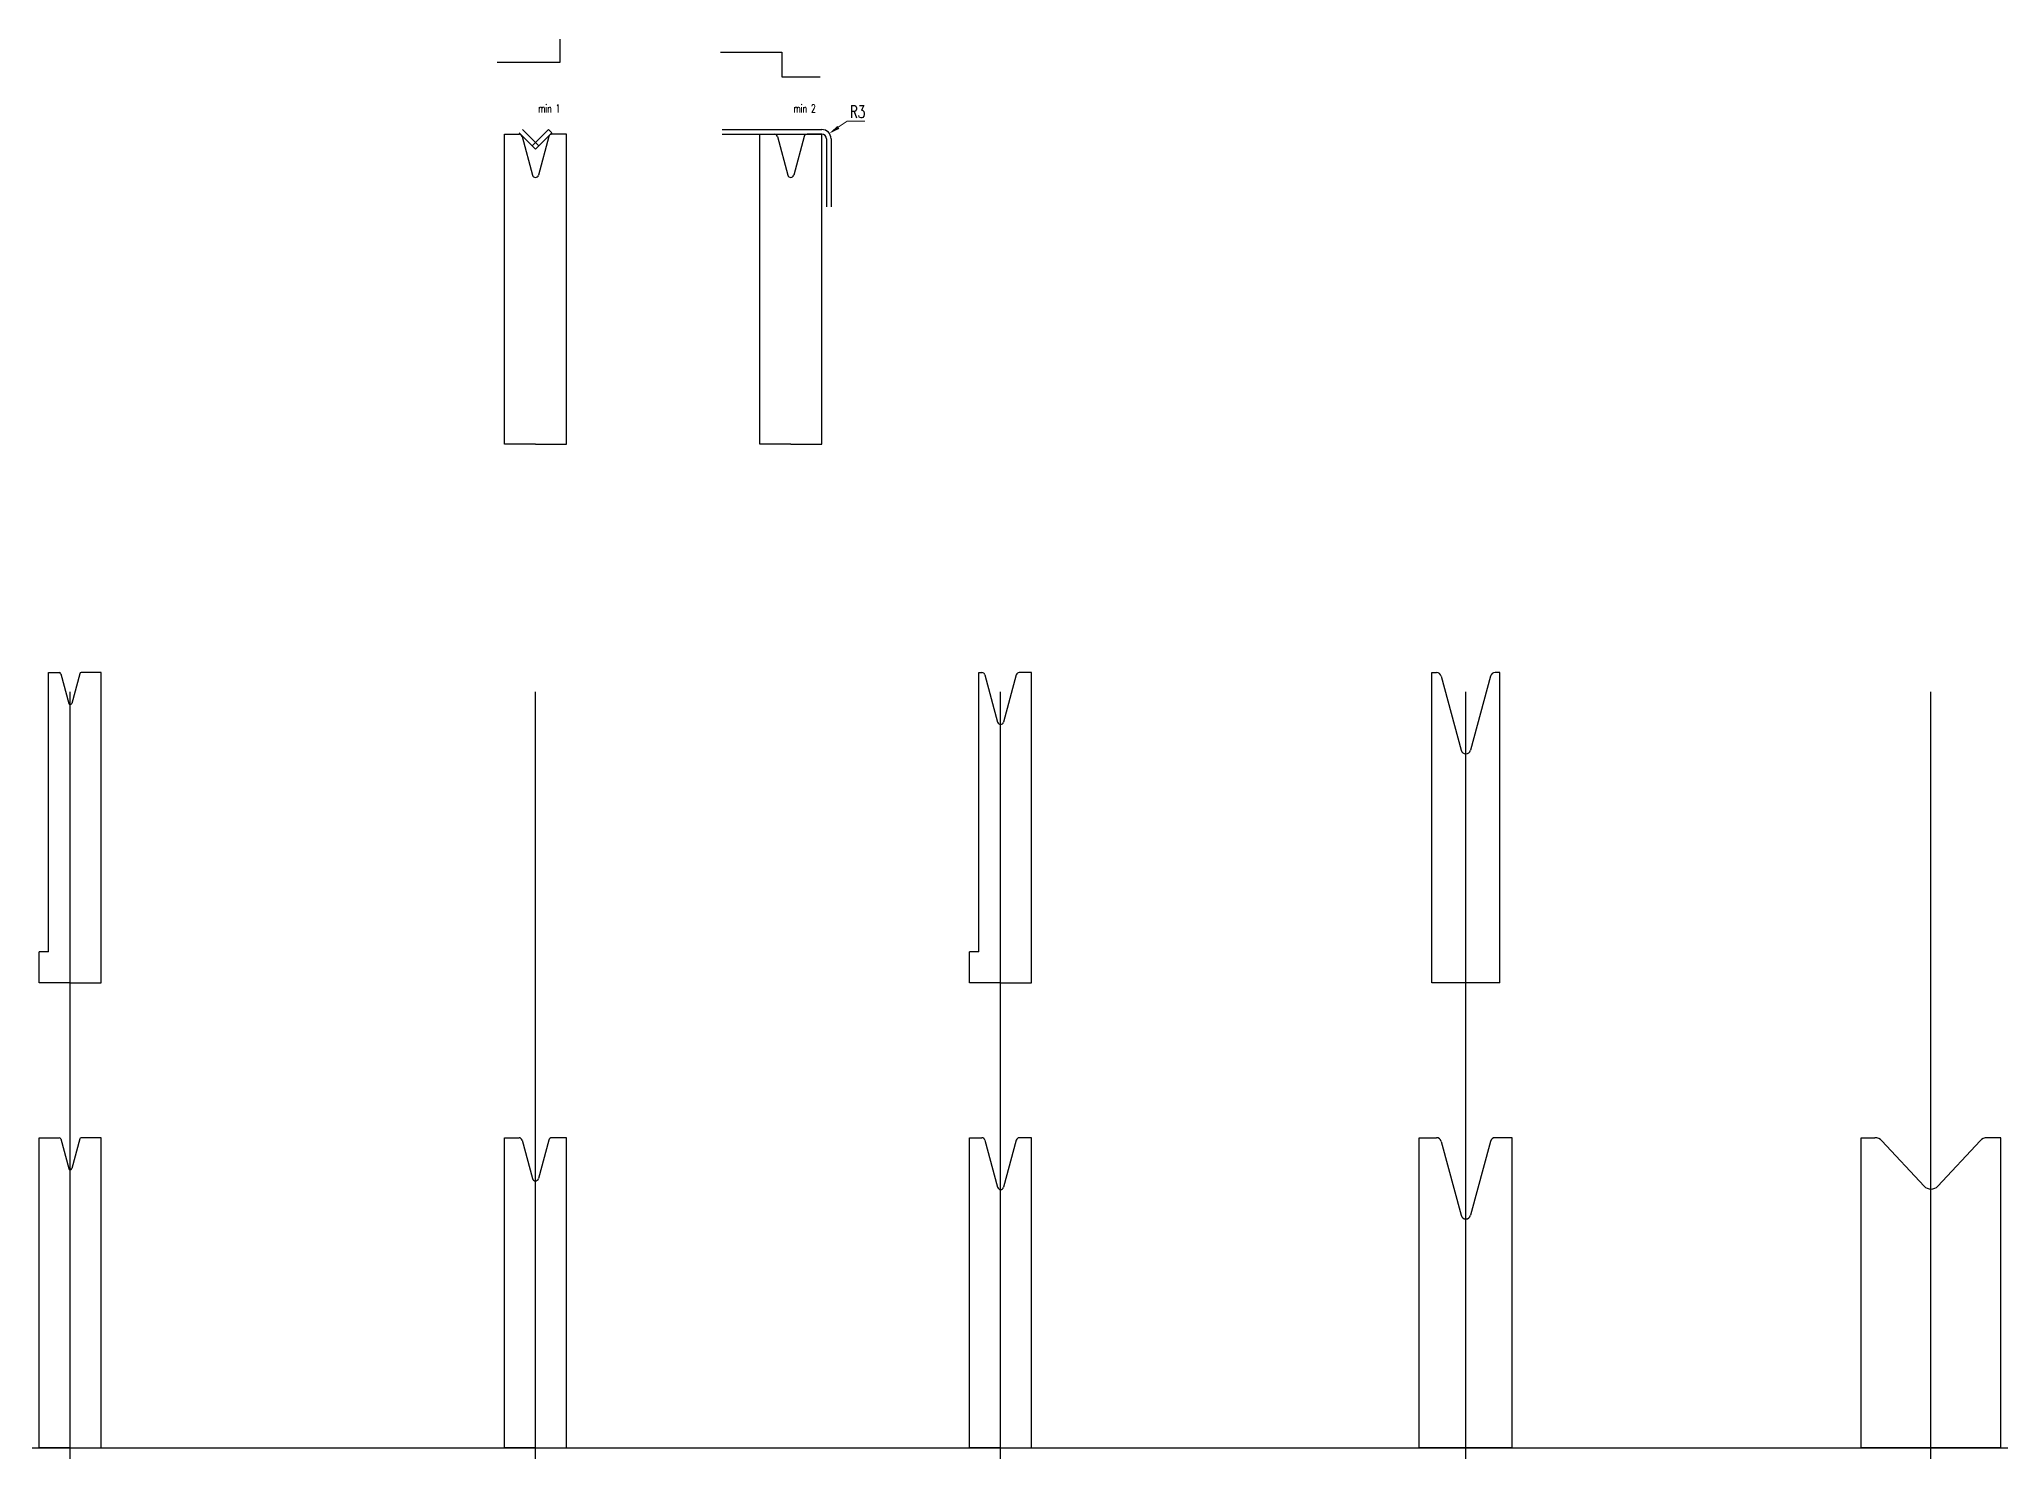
# Model space of a CAD drawing. Header units: millimetres. Extents: x 2234 to 3486, y 1086 to 1544.
# Drawn here: x 2854 to 3486, y 1086 to 1544 of the extents above; entities that cross this region are included whole.
import ezdxf

# ---------------------------------------------------------------- set-up
doc = ezdxf.new("R2010")
doc.units = ezdxf.units.MM
doc.layers.add('Dim', color=1, linetype='Continuous')
doc.styles.add('simpl', font='simplex.shx', dxfattribs={"width": 0.7})
doc.dimstyles.new('1', dxfattribs={"dimtxt": 4, "dimasz": 3.5, "dimexe": 1.25, "dimexo": 0, "dimgap": 1, "dimtad": 1, "dimtoh": 1, "dimdec": 3, "dimtxsty": 'simpl', "dimcen": 0, "dimclrd": 1, "dimclre": 1, "dimclrt": 5, "dimadec": 3, "dimazin": 2, "dimtfac": 1, "dimtdec": 3, "dimtofl": 0, "dimtmove": 0, "dimatfit": 3, "dimldrblk": 'DOTSMALL', "dimfxl": 0, "dimlwd": 0, "dimlwe": 0, "dimarcsym": 0})

# ---------------------------------------------------------------- blocks, each defined once
blk = doc.blocks.new('*D3')
at = {"color": 1, "linetype": 'Continuous', "lineweight": 0}
for p, q in [((3114.52, 1517.8), (3111.65, 1515.8)), ((3120.19, 1517.8), (3114.52, 1517.8))]:
    blk.add_line(p, q, dxfattribs=at)
at = {"color": 1}
blk.add_solid([(3111.32, 1516.28), (3111.99, 1515.32), (3108.78, 1513.8)], dxfattribs=at)
at = {"layer": 'Defpoints', "color": 0}
for p in [(3106.32, 1512.08), (3108.78, 1513.8)]:
    blk.add_point(p, dxfattribs=at)
at = {"color": 5, "insert": (3117.86, 1520.8), "char_height": 4, "attachment_point": 5, "style": 'simpl'}
blk.add_mtext('R3', dxfattribs=at)
blk = doc.blocks.new('_DotSmall')
at = {"color": 0, "linetype": 'ByBlock', "const_width": 0.5}
blk.add_lwpolyline([(-0.0625, 0, 1), (0.0625, 0, 1)], format="xyb", close=True, dxfattribs=at)

msp = doc.modelspace()

# ---------------------------------------------------------------- linework, layer by layer
at = {"color": 3}
for p, q in [((3021.9218, 1536.8151), (3021.9218, 1544.2024)), ((3073.6558, 1540.0742), (3093.4364, 1540.0742)), ((3093.4364, 1540.0742), (3093.4364, 1532.0351)), ((3001.7064, 1536.8151), (3021.9218, 1536.8151)), ((3093.4364, 1532.0351), (3105.8265, 1532.0351)), ((3013.9927, 1508.7152), (3008.7254, 1513.9822)), ((3015.0533, 1509.7759), (3009.786, 1515.0429)), ((3018.1994, 1515.0429), (3012.9321, 1509.7759)), ((3019.26, 1513.9822), (3013.9927, 1508.7152)), ((3074.231, 1515.0801), (3106.3199, 1515.0801)), ((3074.231, 1513.5801), (3106.3199, 1513.5801)), ((3107.8199, 1512.0801), (3107.8199, 1490.1026)), ((3109.3199, 1512.0801), (3109.3199, 1490.1026))]:
    msp.add_line(p, q, dxfattribs=at)
for p, q in [((3003.9927, 1413.5801), (3003.9927, 1513.5801)), ((3003.9927, 1513.5801), (3008.7254, 1513.5801)), ((3009.6913, 1512.8389), (3013.0268, 1500.3908)), ((3018.2941, 1512.8389), (3014.9586, 1500.3908)), ((3018.1994, 1515.0429), (3019.26, 1513.9822)), ((3023.9927, 1513.5801), (3019.26, 1513.5801)), ((3023.9927, 1413.5801), (3023.9927, 1513.5801)), ((3086.3199, 1413.5801), (3086.3199, 1513.5801)), ((3086.3199, 1513.5801), (3091.0525, 1513.5801)), ((3092.0185, 1512.8389), (3095.3539, 1500.3908)), ((3100.6213, 1512.8389), (3097.2858, 1500.3908)), ((3106.3199, 1513.5801), (3101.5872, 1513.5801)), ((3106.3199, 1413.5801), (3106.3199, 1513.5801)), ((3013.9927, 1413.5801), (3003.9927, 1413.5801)), ((3013.9927, 1413.5801), (3023.9927, 1413.5801)), ((3096.3199, 1413.5801), (3086.3199, 1413.5801)), ((3096.3199, 1413.5801), (3106.3199, 1413.5801)), ((2853.9927, 1089.9438), (2853.9927, 1189.9438)), ((2853.9927, 1189.9438), (2860.4591, 1189.9438)), ((2860.942, 1189.5732), (2863.5098, 1179.9903)), ((2867.0434, 1189.5732), (2864.4757, 1179.9903)), ((2873.9927, 1189.9438), (2867.5264, 1189.9438)), ((2873.9927, 1089.9438), (2873.9927, 1189.9438)), ((3003.9927, 1089.9438), (3003.9927, 1189.9438)), ((3003.9927, 1189.9438), (3008.7254, 1189.9438)), ((3009.6913, 1189.2026), (3013.0268, 1176.7544)), ((3018.2941, 1189.2026), (3014.9586, 1176.7544)), ((3023.9927, 1189.9438), (3019.26, 1189.9438)), ((3023.9927, 1089.9438), (3023.9927, 1189.9438)), ((3153.9927, 1089.9438), (3153.9927, 1189.9438)), ((3153.9927, 1189.9438), (3157.9754, 1189.9438)), ((3158.9413, 1189.2026), (3163.0268, 1173.9554)), ((3169.0441, 1189.2026), (3164.9586, 1173.9554)), ((3173.9927, 1189.9438), (3170.01, 1189.9438)), ((3173.9927, 1089.9438), (3173.9927, 1189.9438)), ((3298.9927, 1089.9438), (3298.9927, 1189.9438)), ((3298.9927, 1189.9438), (3304.515, 1189.9438)), ((3328.9927, 1189.9438), (3323.4704, 1189.9438)), ((3328.9927, 1089.9438), (3328.9927, 1189.9438)), ((3441.4927, 1089.9438), (3441.4927, 1189.9438)), ((3441.4927, 1189.9438), (3445.9383, 1189.9438)), ((3486.4927, 1189.9438), (3482.0472, 1189.9438)), ((3486.4927, 1089.9438), (3486.4927, 1189.9438)), ((3306.0605, 1188.7579), (3312.4472, 1164.9222)), ((3321.925, 1188.7579), (3315.5382, 1164.9222)), ((3461.7987, 1174.3344), (3448.1323, 1188.9898)), ((3466.1868, 1174.3344), (3479.8531, 1188.9898)), ((2863.9927, 1089.9438), (2853.9927, 1089.9438)), ((2863.9927, 1089.9438), (2873.9927, 1089.9438)), ((3013.9927, 1089.9438), (3003.9927, 1089.9438)), ((3013.9927, 1089.9438), (3023.9927, 1089.9438)), ((3163.9927, 1089.9438), (3153.9927, 1089.9438)), ((3163.9927, 1089.9438), (3173.9927, 1089.9438)), ((3328.9927, 1089.9438), (3298.9927, 1089.9438)), ((3486.4927, 1089.9438), (3441.4927, 1089.9438))]:
    msp.add_line(p, q)
at = {"color": 1}
for p, q in [((2856.9927, 1339.9438), (2860.4591, 1339.9438)), ((2856.9927, 1249.9438), (2856.9927, 1339.9438)), ((2860.942, 1339.5732), (2863.5098, 1329.9903)), ((2867.0434, 1339.5732), (2864.4757, 1329.9903)), ((2873.9927, 1339.9438), (2867.5264, 1339.9438)), ((2873.9927, 1239.9438), (2873.9927, 1339.9438)), ((3156.9927, 1339.9438), (3157.9754, 1339.9438)), ((3156.9927, 1249.9438), (3156.9927, 1339.9438)), ((3158.9413, 1339.2026), (3163.0268, 1323.9554)), ((3169.0441, 1339.2026), (3164.9586, 1323.9554)), ((3173.9927, 1339.9438), (3170.01, 1339.9438)), ((3173.9927, 1239.9438), (3173.9927, 1339.9438)), ((2853.9927, 1239.9438), (2853.9927, 1249.9438)), ((2856.9927, 1249.9438), (2853.9927, 1249.9438)), ((3153.9927, 1239.9438), (3153.9927, 1249.9438)), ((3156.9927, 1249.9438), (3153.9927, 1249.9438)), ((2863.9927, 1239.9438), (2853.9927, 1239.9438)), ((2863.9927, 1239.9438), (2873.9927, 1239.9438)), ((3163.9927, 1239.9438), (3153.9927, 1239.9438)), ((3163.9927, 1239.9438), (3173.9927, 1239.9438))]:
    msp.add_line(p, q, dxfattribs=at)
for centre, radius, start, end in [((3008.7254, 1512.5801), 1, 15, 90), ((3019.26, 1512.5801), 1, 90, 165), ((3091.0525, 1512.5801), 1, 15, 90), ((3101.5872, 1512.5801), 1, 90, 165), ((3013.9927, 1500.6496), 1, 195, 345), ((3096.3199, 1500.6496), 1, 195, 345), ((2863.9927, 1330.1197), 0.5, 195, 345), ((3163.9927, 1324.2142), 1, 195, 345), ((2860.4591, 1189.4438), 0.5, 15, 90), ((2867.5264, 1189.4438), 0.5, 90, 165), ((3008.7254, 1188.9438), 1, 15, 90), ((3019.26, 1188.9438), 1, 90, 165), ((3157.9754, 1188.9438), 1, 15, 90), ((3170.01, 1188.9438), 1, 90, 165), ((3304.515, 1188.3438), 1.6, 14.9999999, 90), ((3323.4704, 1188.3438), 1.6, 90, 164.9999999), ((3445.9383, 1186.9438), 3, 43, 90), ((3482.0472, 1186.9438), 3, 90, 137), ((2863.9927, 1180.1197), 0.5, 195, 345), ((3013.9927, 1177.0132), 1, 195, 345), ((3163.9927, 1174.2142), 1, 195, 345), ((3463.9927, 1176.3804), 3, 223, 317), ((3313.9927, 1165.3363), 1.6, 194.9999999, 344.9999999)]:
    msp.add_arc(centre, radius, start, end)
at = {"color": 3}
for radius in [3, 1.5]:
    msp.add_arc((3106.3199, 1512.0801), radius, 0, 90, dxfattribs=at)
at = {"color": 1}
for centre, radius, start, end in [((2860.4591, 1339.4438), 0.5, 15, 90), ((2867.5264, 1339.4438), 0.5, 90, 165), ((3157.9754, 1338.9438), 1, 15, 90), ((3170.01, 1338.9438), 1, 90, 165)]:
    msp.add_arc(centre, radius, start, end, dxfattribs=at)
at = {"layer": 'Dim'}
for p, q in [((3302.9927, 1239.9438), (3302.9927, 1339.9438)), ((3302.9927, 1339.9438), (3304.515, 1339.9438)), ((3306.0605, 1338.7579), (3312.4472, 1314.9222)), ((3321.925, 1338.7579), (3315.5382, 1314.9222)), ((3324.9927, 1339.9438), (3323.4704, 1339.9438)), ((3324.9927, 1239.9438), (3324.9927, 1339.9438)), ((2863.9927, 1086.4067), (2863.9927, 1333.6906)), ((3013.9927, 1086.4067), (3013.9927, 1333.6906)), ((3163.9927, 1086.4067), (3163.9927, 1333.6906)), ((3313.9927, 1086.4067), (3313.9927, 1333.6906)), ((3463.9927, 1086.4067), (3463.9927, 1333.6906)), ((3324.9927, 1239.9438), (3302.9927, 1239.9438))]:
    msp.add_line(p, q, dxfattribs=at)
msp.add_xline((2179.2612, 1089.9438), (1, 0), dxfattribs=at)
for centre, start, end in [((3304.515, 1338.3438), 14.9999999, 90), ((3323.4704, 1338.3438), 90, 164.9999999), ((3313.9927, 1315.3363), 194.9999999, 344.9999999)]:
    msp.add_arc(centre, 1.6, start, end, dxfattribs=at)

# ---------------------------------------------------------------- texts
at = {"style": 'simpl', "width": 0.7}
for s, p in [('min 1', (3014.8726, 1520.6052)), ('min 2', (3097.1997, 1520.6052))]:
    msp.add_text(s, height=2.58037, dxfattribs=at).set_placement(p)

# ---------------------------------------------------------------- dimensions: what is measured, and where the dimension line sits
at = {"color": 3}
dim = msp.add_radius_dim(center=(3106.3199, 1512.0801), mpoint=(3108.7809, 1513.7958), dimstyle='1', dxfattribs=at)
dim.commit()
dim.dimension.update_dxf_attribs({"geometry": '*D3', "text_midpoint": (3117.8566, 1520.7989)})

doc.saveas('drawing.dxf')
